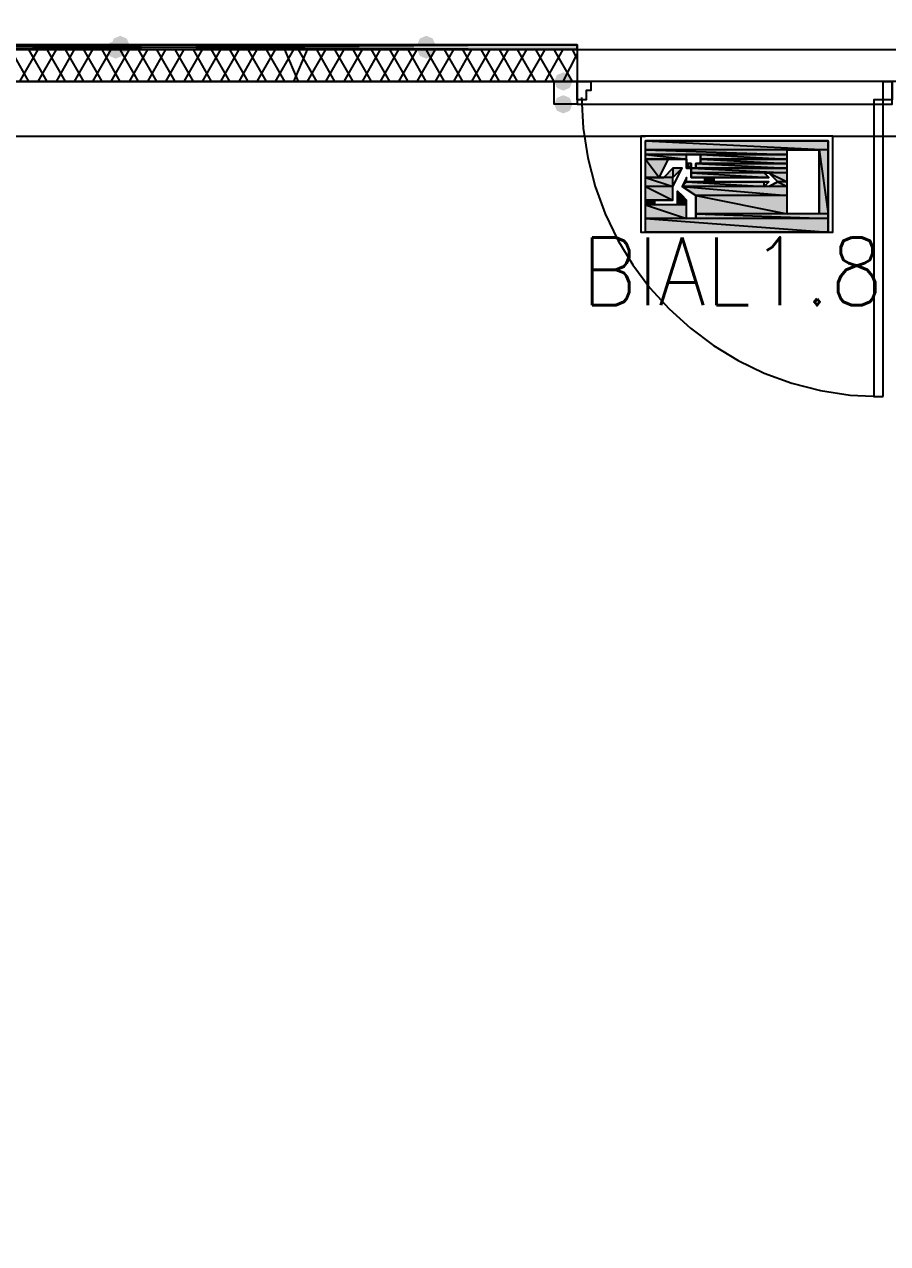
# Model space of a CAD drawing. Header units: millimetres. Extents: x 0 to 420, y 0 to 297.
# Drawn here: x 205.49 to 213.49, y 140.69 to 152 of the extents above; entities that cross this region are included whole.
import ezdxf

# ---------------------------------------------------------------- set-up
doc = ezdxf.new("R2010")
doc.units = ezdxf.units.MM
doc.layers.get('0').update_dxf_attribs({"linetype": 'CONTINUOUS'})
doc.styles.get("Standard").update_dxf_attribs({"font": 'STANDARD'})

msp = doc.modelspace()

# ---------------------------------------------------------------- hatches: boundary and pattern name
at = {"true_color": 0x000007}
h = msp.add_hatch(color=0, dxfattribs=at)
h.paths.add_polyline_path([(210.608333, 151.807333), (203.538667, 151.807333), (210.608333, 151.765)], flags=0)
h.paths.add_polyline_path([(203.538667, 151.807333), (210.608333, 151.765), (203.538667, 151.765)], flags=0)
at = {"true_color": 0x0000fe}
for points in [[(206.417333, 151.765), (206.392462, 151.705204), (206.332667, 151.680333), (206.272871, 151.705204), (206.248, 151.765), (206.272871, 151.824796), (206.332667, 151.849667), (206.392462, 151.824796)], [(206.459667, 151.807333), (206.434796, 151.747537), (206.375, 151.722667), (206.315204, 151.747537), (206.290333, 151.807333), (206.315204, 151.867129), (206.375, 151.892), (206.434796, 151.867129)], [(209.296, 151.807333), (209.271129, 151.747537), (209.211333, 151.722667), (209.151538, 151.747537), (209.126667, 151.807333), (209.151537, 151.867129), (209.211333, 151.892), (209.271129, 151.867129)], [(209.296, 151.765), (209.271129, 151.705204), (209.211333, 151.680333), (209.151538, 151.705204), (209.126667, 151.765), (209.151537, 151.824796), (209.211333, 151.849667), (209.271129, 151.824796)]]:
    msp.add_hatch(color=0, dxfattribs=at).paths.add_polyline_path(points, flags=0)
at = {"true_color": 0x000007}
for points in [[(210.566, 151.468667), (210.541129, 151.408871), (210.481333, 151.384), (210.421538, 151.408871), (210.396667, 151.468667), (210.421537, 151.528462), (210.481333, 151.553333), (210.541129, 151.528463)], [(210.566, 151.257), (210.541129, 151.197204), (210.481333, 151.172333), (210.421538, 151.197204), (210.396667, 151.257), (210.421537, 151.316796), (210.481333, 151.341667), (210.541129, 151.316796)]]:
    msp.add_hatch(color=0, dxfattribs=at).paths.add_polyline_path(points, flags=0)
at = {"true_color": 0x000052}
h = msp.add_hatch(color=0, dxfattribs=at)
h.paths.add_polyline_path([(212.936667, 150.918333), (211.243333, 150.918333), (212.936667, 150.833667)], flags=0)
h.paths.add_polyline_path([(211.243333, 150.918333), (212.936667, 150.833667), (211.243333, 150.833667)], flags=0)
h = msp.add_hatch(color=0, dxfattribs=at)
h.paths.add_polyline_path([(212.555667, 150.833667), (211.243333, 150.833667), (212.555667, 150.791333)], flags=0)
h.paths.add_polyline_path([(211.243333, 150.833667), (212.555667, 150.791333), (211.243333, 150.791333)], flags=0)
h = msp.add_hatch(color=0, dxfattribs=at)
h.paths.add_polyline_path([(211.624333, 150.791333), (211.243333, 150.791333)], flags=0)
h.paths.add_polyline_path([(211.624333, 150.791333), (211.243333, 150.791333), (211.666667, 150.791333)], flags=0)
h = msp.add_hatch(color=0, dxfattribs=at)
h.paths.add_polyline_path([(211.243333, 150.791333), (211.624333, 150.791333)], flags=0)
h.paths.add_polyline_path([(211.624333, 150.791333), (211.243333, 150.791333)], flags=0)
h = msp.add_hatch(color=0, dxfattribs=at)
h.paths.add_polyline_path([(211.624333, 150.791333), (211.243333, 150.791333), (211.624333, 150.749)], flags=0)
h.paths.add_polyline_path([(211.243333, 150.791333), (211.624333, 150.749), (211.243333, 150.749)], flags=0)
for points in [[(211.666667, 150.791333), (211.624333, 150.791333)], [(211.751333, 150.791333), (211.751333, 150.749)], [(211.624333, 150.706667), (211.666667, 150.706667)], [(211.751333, 150.749), (211.751333, 150.706667)], [(211.666667, 150.664333), (211.709, 150.664333)], [(211.539667, 150.452667), (211.582, 150.410333), (211.539667, 150.410333)]]:
    msp.add_hatch(color=0, dxfattribs=at).paths.add_polyline_path(points, flags=0)
h = msp.add_hatch(color=0, dxfattribs=at)
h.paths.add_polyline_path([(211.666667, 150.791333), (212.555667, 150.791333)], flags=0)
h.paths.add_polyline_path([(212.555667, 150.791333), (211.666667, 150.791333)], flags=0)
h = msp.add_hatch(color=0, dxfattribs=at)
h.paths.add_polyline_path([(212.555667, 150.791333), (211.666667, 150.791333)], flags=0)
h.paths.add_polyline_path([(211.666667, 150.791333), (212.555667, 150.791333), (211.709, 150.791333)], flags=0)
h.paths.add_polyline_path([(212.555667, 150.791333), (211.709, 150.791333)], flags=0)
h.paths.add_polyline_path([(211.709, 150.791333), (212.555667, 150.791333)], flags=0)
h = msp.add_hatch(color=0, dxfattribs=at)
h.paths.add_polyline_path([(211.751333, 150.791333), (212.555667, 150.791333)], flags=0)
h.paths.add_polyline_path([(212.555667, 150.791333), (211.751333, 150.791333)], flags=0)
h = msp.add_hatch(color=0, dxfattribs=at)
h.paths.add_polyline_path([(212.555667, 150.791333), (211.751333, 150.791333), (212.555667, 150.749)], flags=0)
h.paths.add_polyline_path([(211.751333, 150.791333), (212.555667, 150.749), (211.751333, 150.749)], flags=0)
h = msp.add_hatch(color=0, dxfattribs=at)
h.paths.add_polyline_path([(212.936667, 150.833667), (212.852, 150.833667), (212.936667, 150.241)], flags=0)
h.paths.add_polyline_path([(212.852, 150.833667), (212.936667, 150.241), (212.852, 150.241)], flags=0)
h = msp.add_hatch(color=0, dxfattribs=at)
h.paths.add_polyline_path([(211.243333, 150.749), (211.624333, 150.749)], flags=0)
h.paths.add_polyline_path([(211.624333, 150.749), (211.243333, 150.749)], flags=0)
h.paths.add_polyline_path([(211.624333, 150.749), (211.243333, 150.749)], flags=0)
h.paths.add_polyline_path([(211.243333, 150.749), (211.624333, 150.749)], flags=0)
h = msp.add_hatch(color=0, dxfattribs=at)
h.paths.add_polyline_path([(211.243333, 150.749), (211.624333, 150.749)], flags=0)
h.paths.add_polyline_path([(211.624333, 150.749), (211.243333, 150.749)], flags=0)
h = msp.add_hatch(color=0, dxfattribs=at)
h.paths.add_polyline_path([(211.455, 150.749), (211.243333, 150.749), (211.370333, 150.579667)], flags=0)
h.paths.add_polyline_path([(211.243333, 150.749), (211.370333, 150.579667), (211.243333, 150.579667)], flags=0)
h = msp.add_hatch(color=0, dxfattribs=at)
h.paths.add_polyline_path([(211.624333, 150.749), (211.624333, 150.706667)], flags=0)
h.paths.add_polyline_path([(211.624333, 150.706667), (211.624333, 150.749)], flags=0)
h = msp.add_hatch(color=0, dxfattribs=at)
h.paths.add_polyline_path([(211.666667, 150.664333), (211.624333, 150.706667)], flags=0)
h.paths.add_polyline_path([(211.624333, 150.706667), (211.666667, 150.664333), (211.624333, 150.664333)], flags=0)
h = msp.add_hatch(color=0, dxfattribs=at)
h.paths.add_polyline_path([(211.666667, 150.706667), (211.666667, 150.664333)], flags=0)
h.paths.add_polyline_path([(211.666667, 150.664333), (211.666667, 150.706667)], flags=0)
h = msp.add_hatch(color=0, dxfattribs=at)
h.paths.add_polyline_path([(212.555667, 150.706667), (211.751333, 150.706667)], flags=0)
h.paths.add_polyline_path([(211.751333, 150.706667), (212.555667, 150.706667), (211.709, 150.706667)], flags=0)
h = msp.add_hatch(color=0, dxfattribs=at)
h.paths.add_polyline_path([(211.709, 150.706667), (212.555667, 150.706667)], flags=0)
h.paths.add_polyline_path([(212.555667, 150.706667), (211.709, 150.706667)], flags=0)
h = msp.add_hatch(color=0, dxfattribs=at)
h.paths.add_polyline_path([(211.709, 150.706667), (212.555667, 150.706667)], flags=0)
h.paths.add_polyline_path([(212.555667, 150.706667), (211.709, 150.706667)], flags=0)
h = msp.add_hatch(color=0, dxfattribs=at)
h.paths.add_polyline_path([(212.555667, 150.706667), (211.709, 150.706667), (212.555667, 150.664333)], flags=0)
h.paths.add_polyline_path([(211.709, 150.706667), (212.555667, 150.664333), (211.709, 150.664333)], flags=0)
h = msp.add_hatch(color=0, dxfattribs=at)
h.paths.add_polyline_path([(211.709, 150.706667), (211.709, 150.664333)], flags=0)
h.paths.add_polyline_path([(211.709, 150.664333), (211.709, 150.706667)], flags=0)
h = msp.add_hatch(color=0, dxfattribs=at)
h.paths.add_polyline_path([(211.751333, 150.749), (212.555667, 150.749)], flags=0)
h.paths.add_polyline_path([(212.555667, 150.749), (211.751333, 150.749)], flags=0)
h = msp.add_hatch(color=0, dxfattribs=at)
h.paths.add_polyline_path([(211.751333, 150.749), (212.555667, 150.749)], flags=0)
h.paths.add_polyline_path([(212.555667, 150.749), (211.751333, 150.749)], flags=0)
h = msp.add_hatch(color=0, dxfattribs=at)
h.paths.add_polyline_path([(211.751333, 150.749), (212.555667, 150.749)], flags=0)
h.paths.add_polyline_path([(212.555667, 150.749), (211.751333, 150.749)], flags=0)
h = msp.add_hatch(color=0, dxfattribs=at)
h.paths.add_polyline_path([(211.751333, 150.749), (212.555667, 150.749)], flags=0)
h.paths.add_polyline_path([(212.555667, 150.749), (211.751333, 150.749)], flags=0)
h = msp.add_hatch(color=0, dxfattribs=at)
h.paths.add_polyline_path([(212.555667, 150.749), (211.751333, 150.749), (212.555667, 150.706667)], flags=0)
h.paths.add_polyline_path([(211.751333, 150.749), (212.555667, 150.706667), (211.751333, 150.706667)], flags=0)
h = msp.add_hatch(color=0, dxfattribs=at)
h.paths.add_polyline_path([(211.751333, 150.706667), (212.555667, 150.706667)], flags=0)
h.paths.add_polyline_path([(212.555667, 150.706667), (211.751333, 150.706667)], flags=0)
h = msp.add_hatch(color=0, dxfattribs=at)
h.paths.add_polyline_path([(211.751333, 150.706667), (212.555667, 150.706667)], flags=0)
h.paths.add_polyline_path([(212.555667, 150.706667), (211.751333, 150.706667)], flags=0)
h = msp.add_hatch(color=0, dxfattribs=at)
h.paths.add_polyline_path([(211.751333, 150.706667), (212.555667, 150.706667)], flags=0)
h.paths.add_polyline_path([(212.555667, 150.706667), (211.751333, 150.706667)], flags=0)
h = msp.add_hatch(color=0, dxfattribs=at)
h.paths.add_polyline_path([(211.412667, 150.579667), (211.243333, 150.579667)], flags=0)
h.paths.add_polyline_path([(211.412667, 150.579667), (211.243333, 150.579667), (211.370333, 150.579667)], flags=0)
h = msp.add_hatch(color=0, dxfattribs=at)
h.paths.add_polyline_path([(211.497333, 150.579667), (211.243333, 150.579667), (211.497333, 150.495)], flags=0)
h.paths.add_polyline_path([(211.243333, 150.579667), (211.497333, 150.495), (211.243333, 150.495)], flags=0)
h = msp.add_hatch(color=0, dxfattribs=at)
h.paths.add_polyline_path([(211.582, 150.664333), (211.497333, 150.664333), (211.497333, 150.579667)], flags=0)
h.paths.add_polyline_path([(211.497333, 150.664333), (211.497333, 150.579667), (211.412667, 150.579667)], flags=0)
h = msp.add_hatch(color=0, dxfattribs=at)
h.paths.add_polyline_path([(211.624333, 150.664333), (211.666667, 150.664333)], flags=0)
h.paths.add_polyline_path([(211.666667, 150.664333), (211.624333, 150.664333)], flags=0)
h = msp.add_hatch(color=0, dxfattribs=at)
h.paths.add_polyline_path([(211.624333, 150.664333), (212.555667, 150.664333)], flags=0)
h.paths.add_polyline_path([(212.555667, 150.664333), (211.624333, 150.664333)], flags=0)
h = msp.add_hatch(color=0, dxfattribs=at)
h.paths.add_polyline_path([(212.555667, 150.664333), (211.666667, 150.664333), (212.555667, 150.622)], flags=0)
h.paths.add_polyline_path([(211.666667, 150.664333), (212.555667, 150.622), (211.666667, 150.622)], flags=0)
h = msp.add_hatch(color=0, dxfattribs=at)
h.paths.add_polyline_path([(212.344, 150.622), (211.666667, 150.622), (212.386333, 150.579667)], flags=0)
h.paths.add_polyline_path([(211.666667, 150.622), (212.386333, 150.579667), (211.666667, 150.579667)], flags=0)
h = msp.add_hatch(color=0, dxfattribs=at)
h.paths.add_polyline_path([(211.709, 150.664333), (212.555667, 150.664333)], flags=0)
h.paths.add_polyline_path([(212.555667, 150.664333), (211.709, 150.664333)], flags=0)
h = msp.add_hatch(color=0, dxfattribs=at)
h.paths.add_polyline_path([(211.793667, 150.579667), (212.386333, 150.579667)], flags=0)
h.paths.add_polyline_path([(212.386333, 150.579667), (211.793667, 150.579667)], flags=0)
h = msp.add_hatch(color=0, dxfattribs=at)
h.paths.add_polyline_path([(211.878333, 150.579667), (211.793667, 150.579667), (211.878333, 150.537333)], flags=0)
h.paths.add_polyline_path([(211.793667, 150.579667), (211.878333, 150.537333), (211.793667, 150.537333)], flags=0)
h = msp.add_hatch(color=0, dxfattribs=at)
h.paths.add_polyline_path([(212.555667, 150.622), (212.386333, 150.622), (212.555667, 150.537333)], flags=0)
h.paths.add_polyline_path([(212.386333, 150.622), (212.555667, 150.537333), (212.471, 150.537333)], flags=0)
h = msp.add_hatch(color=0, dxfattribs=at)
h.paths.add_polyline_path([(211.497333, 150.495), (211.243333, 150.495), (211.497333, 150.368)], flags=0)
h.paths.add_polyline_path([(211.243333, 150.495), (211.497333, 150.368), (211.243333, 150.368)], flags=0)
h = msp.add_hatch(color=0, dxfattribs=at)
h.paths.add_polyline_path([(212.344, 150.537333), (211.624333, 150.537333), (212.344, 150.495)], flags=0)
h.paths.add_polyline_path([(211.624333, 150.537333), (212.344, 150.495), (211.582, 150.495)], flags=0)
h = msp.add_hatch(color=0, dxfattribs=at)
h.paths.add_polyline_path([(212.555667, 150.495), (211.582, 150.495), (212.555667, 150.410333)], flags=0)
h.paths.add_polyline_path([(211.582, 150.495), (212.555667, 150.410333), (211.709, 150.410333)], flags=0)
h = msp.add_hatch(color=0, dxfattribs=at)
h.paths.add_polyline_path([(212.344, 150.537333), (211.793667, 150.537333)], flags=0)
h.paths.add_polyline_path([(212.344, 150.537333), (211.793667, 150.537333), (212.386333, 150.537333)], flags=0)
h = msp.add_hatch(color=0, dxfattribs=at)
h.paths.add_polyline_path([(212.555667, 150.537333), (212.471, 150.537333), (212.555667, 150.495)], flags=0)
h.paths.add_polyline_path([(212.471, 150.537333), (212.555667, 150.495), (212.386333, 150.495)], flags=0)
h = msp.add_hatch(color=0, dxfattribs=at)
h.paths.add_polyline_path([(211.328, 150.368), (211.243333, 150.368), (211.328, 150.325667)], flags=0)
h.paths.add_polyline_path([(211.243333, 150.368), (211.328, 150.325667), (211.243333, 150.325667)], flags=0)
h = msp.add_hatch(color=0, dxfattribs=at)
h.paths.add_polyline_path([(211.582, 150.410333), (211.539667, 150.410333), (211.624333, 150.368)], flags=0)
h.paths.add_polyline_path([(211.539667, 150.410333), (211.624333, 150.368), (211.539667, 150.368)], flags=0)
h = msp.add_hatch(color=0, dxfattribs=at)
h.paths.add_polyline_path([(211.624333, 150.368), (211.539667, 150.368), (211.624333, 150.325667)], flags=0)
h.paths.add_polyline_path([(211.539667, 150.368), (211.624333, 150.325667), (211.539667, 150.325667)], flags=0)
h = msp.add_hatch(color=0, dxfattribs=at)
h.paths.add_polyline_path([(212.555667, 150.410333), (211.709, 150.410333), (212.555667, 150.241)], flags=0)
h.paths.add_polyline_path([(211.709, 150.410333), (212.555667, 150.241), (211.709, 150.241)], flags=0)
h = msp.add_hatch(color=0, dxfattribs=at)
h.paths.add_polyline_path([(211.624333, 150.325667), (211.243333, 150.325667), (211.624333, 150.198667)], flags=0)
h.paths.add_polyline_path([(211.243333, 150.325667), (211.624333, 150.198667), (211.243333, 150.198667)], flags=0)
h = msp.add_hatch(color=0, dxfattribs=at)
h.paths.add_polyline_path([(212.936667, 150.241), (211.709, 150.241), (212.936667, 150.198667)], flags=0)
h.paths.add_polyline_path([(211.709, 150.241), (212.936667, 150.198667), (211.709, 150.198667)], flags=0)
h = msp.add_hatch(color=0, dxfattribs=at)
h.paths.add_polyline_path([(212.936667, 150.198667), (211.243333, 150.198667), (212.936667, 150.071667)], flags=0)
h.paths.add_polyline_path([(211.243333, 150.198667), (212.936667, 150.071667), (211.243333, 150.071667)], flags=0)

# ---------------------------------------------------------------- linework, layer by layer
at = {"color": 0, "true_color": 0x0000ab}
msp.add_lwpolyline([(203.538667, 151.765), (220.641333, 151.765), (220.641333, 158.453667), (203.538667, 158.453667)], close=True, dxfattribs=at)
at = {"color": 0, "true_color": 0x000007}
for points in [[(210.608333, 151.807333), (203.538667, 151.807333), (210.608333, 151.807333), (203.538667, 151.765)], [(210.608333, 151.765), (203.538667, 151.765)], [(205.528333, 151.468667), (205.359, 151.765)], [(205.443667, 151.468667), (205.613, 151.765)], [(205.697667, 151.468667), (205.528333, 151.765)], [(205.613, 151.468667), (205.782333, 151.765)], [(205.867, 151.468667), (205.697667, 151.765)], [(205.782333, 151.468667), (205.951667, 151.765)], [(206.036333, 151.468667), (205.867, 151.765)], [(205.951667, 151.468667), (206.121, 151.765)], [(206.205667, 151.468667), (206.036333, 151.765)], [(206.121, 151.468667), (206.290333, 151.765)], [(206.375, 151.468667), (206.205667, 151.765)], [(206.290333, 151.468667), (206.459667, 151.765)], [(206.544333, 151.468667), (206.375, 151.765)], [(206.459667, 151.468667), (206.629, 151.765)], [(206.713667, 151.468667), (206.544333, 151.765)], [(206.629, 151.468667), (206.798333, 151.765)], [(206.883, 151.468667), (206.713667, 151.765)], [(206.798333, 151.468667), (206.967667, 151.765)], [(207.052333, 151.468667), (206.883, 151.765)], [(206.967667, 151.468667), (207.137, 151.765)], [(207.221667, 151.468667), (207.052333, 151.765)], [(207.137, 151.468667), (207.306333, 151.765)], [(207.391, 151.468667), (207.221667, 151.765)], [(207.306333, 151.468667), (207.475667, 151.765)], [(207.560333, 151.468667), (207.391, 151.765)], [(207.475667, 151.468667), (207.645, 151.765)], [(207.729667, 151.468667), (207.560333, 151.765)], [(207.645, 151.468667), (207.814333, 151.765)], [(207.899, 151.468667), (207.729667, 151.765)], [(207.814333, 151.468667), (207.983667, 151.765)], [(208.026, 151.468667), (207.899, 151.765)], [(207.983667, 151.468667), (208.110667, 151.765)], [(208.195333, 151.468667), (208.026, 151.765)], [(208.110667, 151.468667), (208.28, 151.765)], [(208.364667, 151.468667), (208.195333, 151.765)], [(208.28, 151.468667), (208.449333, 151.765)], [(208.534, 151.468667), (208.364667, 151.765)], [(208.449333, 151.468667), (208.618667, 151.765)], [(208.703333, 151.468667), (208.534, 151.765)], [(208.618667, 151.468667), (208.788, 151.765)], [(208.872667, 151.468667), (208.703333, 151.765)], [(208.788, 151.468667), (208.957333, 151.765)], [(209.042, 151.468667), (208.872667, 151.765)], [(208.957333, 151.468667), (209.126667, 151.765)], [(209.211333, 151.468667), (209.042, 151.765)], [(209.126667, 151.468667), (209.296, 151.765)], [(209.380667, 151.468667), (209.211333, 151.765)], [(209.296, 151.468667), (209.465333, 151.765)], [(209.55, 151.468667), (209.380667, 151.765)], [(209.465333, 151.468667), (209.634667, 151.765)], [(209.719333, 151.468667), (209.55, 151.765)], [(209.634667, 151.468667), (209.804, 151.765)], [(209.888667, 151.468667), (209.719333, 151.765)], [(209.804, 151.468667), (209.973333, 151.765)], [(210.058, 151.468667), (209.888667, 151.765)], [(209.973333, 151.468667), (210.142667, 151.765)], [(210.227333, 151.468667), (210.058, 151.765)], [(210.142667, 151.468667), (210.312, 151.765)], [(210.396667, 151.468667), (210.227333, 151.765)], [(210.312, 151.468667), (210.481333, 151.765)], [(210.566, 151.468667), (210.396667, 151.765)], [(210.481333, 151.468667), (210.608333, 151.722667)], [(210.608333, 151.680333), (210.566, 151.765)], [(210.608333, 151.765), (210.608333, 151.468667)], [(210.608333, 151.765), (210.608333, 151.468667)], [(203.538667, 151.468667), (210.608333, 151.468667)], [(212.09, 151.468667), (210.608333, 151.468667), (210.608333, 151.384)], [(213.529333, 151.384), (213.529333, 151.468667), (212.09, 151.468667)], [(210.608333, 151.384), (210.608333, 151.257), (212.09, 151.257)], [(212.09, 151.257), (213.529333, 151.257), (213.529333, 151.384)], [(210.650667, 151.3205), (210.664982, 151.036994), (210.707001, 150.761677), (210.775328, 150.495944), (210.86857, 150.241188), (210.985333, 149.998803), (211.124223, 149.770183), (211.283847, 149.556721), (211.462811, 149.359811), (211.659721, 149.180847), (211.873183, 149.021223), (212.101803, 148.882333), (212.344188, 148.76557), (212.598944, 148.672328), (212.864677, 148.604001), (213.139994, 148.561982), (213.4235, 148.547667)]]:
    msp.add_lwpolyline(points, dxfattribs=at)
for points in [[(210.608333, 151.807333), (203.538667, 151.807333), (210.608333, 151.765)], [(203.538667, 151.807333), (210.608333, 151.765), (203.538667, 151.765)], [(210.608333, 151.807333), (210.608333, 151.765), (203.538667, 151.765), (203.538667, 151.807333), (210.608333, 151.807333), (203.538667, 151.807333), (203.538667, 151.765), (210.608333, 151.765)], [(203.538667, 151.468667), (203.538667, 140.335), (220.641333, 140.335), (220.641333, 151.468667)], [(210.396667, 151.468667), (210.608333, 151.468667), (210.608333, 151.257), (210.396667, 151.257), (210.396667, 151.468667), (210.608333, 151.468667), (210.608333, 151.257), (210.396667, 151.257)], [(210.735333, 151.468667), (210.735333, 151.384), (210.693, 151.384), (210.693, 151.299333), (210.608333, 151.299333), (210.608333, 151.468667)], [(213.529333, 151.468667), (213.529333, 151.299333), (213.444667, 151.299333), (213.444667, 151.384), (213.444667, 151.468667)], [(213.444667, 148.547667), (213.444667, 151.299333), (213.36, 151.299333), (213.36, 148.547667)]]:
    msp.add_lwpolyline(points, close=True, dxfattribs=at)
at = {"color": 0, "true_color": 0x000005}
for points in [[(195.58, 150.960667), (211.243333, 150.960667)], [(212.979, 150.960667), (228.642333, 150.960667)]]:
    msp.add_lwpolyline(points, dxfattribs=at)
at = {"color": 0, "true_color": 0x00005c}
msp.add_lwpolyline([(212.979, 150.960667), (211.201, 150.960667), (211.201, 150.071667), (212.979, 150.071667)], close=True, dxfattribs=at)
at = {"color": 0, "true_color": 0x000052}
for points in [[(212.936667, 150.918333), (211.243333, 150.918333), (212.936667, 150.833667)], [(211.243333, 150.918333), (212.936667, 150.833667), (211.243333, 150.833667)], [(211.243333, 150.918333), (212.936667, 150.918333), (212.936667, 150.071667), (211.243333, 150.071667)], [(212.555667, 150.833667), (211.243333, 150.833667), (212.555667, 150.791333)], [(211.243333, 150.833667), (212.555667, 150.791333), (211.243333, 150.791333)], [(211.243333, 150.791333), (211.666667, 150.791333)], [(211.666667, 150.791333), (211.243333, 150.791333)], [(211.666667, 150.791333), (211.243333, 150.791333)], [(211.243333, 150.791333), (211.666667, 150.791333)], [(211.666667, 150.791333), (211.243333, 150.791333)], [(211.666667, 150.791333), (211.243333, 150.791333)], [(211.243333, 150.791333), (211.666667, 150.791333)], [(211.666667, 150.791333), (211.243333, 150.791333)], [(211.243333, 150.791333), (211.666667, 150.791333)], [(211.666667, 150.791333), (211.243333, 150.791333)], [(211.624333, 150.791333), (211.243333, 150.791333)], [(211.624333, 150.791333), (211.243333, 150.791333), (211.666667, 150.791333)], [(211.243333, 150.791333), (211.624333, 150.791333)], [(211.624333, 150.791333), (211.243333, 150.791333)], [(211.624333, 150.791333), (211.243333, 150.791333), (211.624333, 150.749)], [(211.243333, 150.791333), (211.624333, 150.749), (211.243333, 150.749)], [(211.666667, 150.791333), (211.624333, 150.791333)], [(211.666667, 150.791333), (212.555667, 150.791333)], [(212.555667, 150.791333), (211.666667, 150.791333)], [(212.555667, 150.791333), (211.666667, 150.791333)], [(211.666667, 150.791333), (212.555667, 150.791333), (211.709, 150.791333)], [(212.555667, 150.791333), (211.709, 150.791333)], [(211.709, 150.791333), (212.555667, 150.791333)], [(211.709, 150.791333), (211.751333, 150.791333)], [(211.751333, 150.791333), (211.709, 150.791333)], [(211.751333, 150.791333), (211.751333, 150.749)], [(211.751333, 150.791333), (212.555667, 150.791333)], [(212.555667, 150.791333), (211.751333, 150.791333)], [(212.555667, 150.791333), (211.751333, 150.791333), (212.555667, 150.749)], [(211.751333, 150.791333), (212.555667, 150.749), (211.751333, 150.749)], [(211.751333, 150.749), (211.751333, 150.791333)], [(212.555667, 150.833667), (212.852, 150.833667), (212.852, 150.241), (212.555667, 150.241)], [(212.936667, 150.833667), (212.852, 150.833667), (212.936667, 150.241)], [(212.852, 150.833667), (212.936667, 150.241), (212.852, 150.241)], [(211.243333, 150.749), (211.624333, 150.749)], [(211.624333, 150.749), (211.243333, 150.749)], [(211.624333, 150.749), (211.243333, 150.749)], [(211.243333, 150.749), (211.624333, 150.749)], [(211.624333, 150.749), (211.243333, 150.749)], [(211.624333, 150.749), (211.243333, 150.749)], [(211.243333, 150.749), (211.624333, 150.749)], [(211.624333, 150.749), (211.243333, 150.749)], [(211.624333, 150.749), (211.243333, 150.749)], [(211.243333, 150.749), (211.624333, 150.749)], [(211.243333, 150.749), (211.624333, 150.749)], [(211.624333, 150.749), (211.243333, 150.749)], [(211.455, 150.749), (211.243333, 150.749), (211.370333, 150.579667)], [(211.243333, 150.749), (211.370333, 150.579667), (211.243333, 150.579667)], [(211.328, 150.368), (211.497333, 150.368), (211.497333, 150.495), (211.582, 150.664333), (211.497333, 150.664333), (211.412667, 150.579667), (211.370333, 150.579667), (211.455, 150.749), (211.624333, 150.749), (211.624333, 150.706667), (211.624333, 150.664333), (211.666667, 150.664333), (211.666667, 150.579667), (211.793667, 150.579667), (211.793667, 150.537333), (211.624333, 150.537333), (211.624333, 150.579667), (211.582, 150.495), (211.709, 150.410333), (211.709, 150.198667), (211.624333, 150.198667), (211.624333, 150.368), (211.539667, 150.452667), (211.539667, 150.325667), (211.328, 150.325667)], [(211.624333, 150.749), (211.624333, 150.706667)], [(211.624333, 150.706667), (211.624333, 150.749)], [(211.624333, 150.706667), (211.666667, 150.706667)], [(211.666667, 150.664333), (211.624333, 150.706667)], [(211.624333, 150.706667), (211.666667, 150.664333), (211.624333, 150.664333)], [(211.666667, 150.706667), (211.666667, 150.664333)], [(211.666667, 150.664333), (211.666667, 150.706667)], [(211.751333, 150.706667), (212.555667, 150.706667), (211.709, 150.706667)], [(211.709, 150.706667), (212.555667, 150.706667)], [(212.555667, 150.706667), (211.709, 150.706667)], [(211.709, 150.706667), (212.555667, 150.706667)], [(212.555667, 150.706667), (211.709, 150.706667)], [(212.555667, 150.706667), (211.709, 150.706667), (212.555667, 150.664333)], [(211.709, 150.706667), (212.555667, 150.664333), (211.709, 150.664333)], [(211.709, 150.706667), (211.709, 150.664333)], [(211.709, 150.664333), (211.709, 150.706667)], [(211.751333, 150.749), (212.555667, 150.749)], [(212.555667, 150.749), (211.751333, 150.749)], [(211.751333, 150.749), (212.555667, 150.749)], [(212.555667, 150.749), (211.751333, 150.749)], [(211.751333, 150.749), (212.555667, 150.749)], [(212.555667, 150.749), (211.751333, 150.749)], [(211.751333, 150.749), (211.751333, 150.706667)], [(211.751333, 150.749), (212.555667, 150.749)], [(212.555667, 150.749), (211.751333, 150.749)], [(212.555667, 150.749), (211.751333, 150.749), (212.555667, 150.706667)], [(211.751333, 150.749), (212.555667, 150.706667), (211.751333, 150.706667)], [(211.751333, 150.706667), (212.555667, 150.706667)], [(212.555667, 150.706667), (211.751333, 150.706667)], [(211.751333, 150.706667), (212.555667, 150.706667)], [(212.555667, 150.706667), (211.751333, 150.706667)], [(211.751333, 150.706667), (212.555667, 150.706667)], [(212.555667, 150.706667), (211.751333, 150.706667)], [(212.555667, 150.706667), (211.751333, 150.706667)], [(211.412667, 150.579667), (211.243333, 150.579667)], [(211.412667, 150.579667), (211.243333, 150.579667), (211.370333, 150.579667)], [(211.497333, 150.579667), (211.243333, 150.579667), (211.497333, 150.495)], [(211.243333, 150.579667), (211.497333, 150.495), (211.243333, 150.495)], [(211.497333, 150.664333), (211.497333, 150.579667), (211.412667, 150.579667)], [(211.582, 150.664333), (211.497333, 150.664333), (211.497333, 150.579667)], [(211.624333, 150.664333), (211.666667, 150.664333)], [(211.666667, 150.664333), (211.624333, 150.664333)], [(211.624333, 150.664333), (212.555667, 150.664333)], [(212.555667, 150.664333), (211.624333, 150.664333)], [(211.666667, 150.664333), (211.709, 150.664333)], [(212.555667, 150.664333), (211.666667, 150.664333), (212.555667, 150.622)], [(211.666667, 150.664333), (212.555667, 150.622), (211.666667, 150.622)], [(212.344, 150.622), (211.666667, 150.622), (212.386333, 150.579667)], [(211.666667, 150.622), (212.386333, 150.579667), (211.666667, 150.579667)], [(211.709, 150.664333), (212.555667, 150.664333)], [(212.555667, 150.664333), (211.709, 150.664333)], [(211.793667, 150.579667), (212.386333, 150.579667)], [(212.386333, 150.579667), (211.793667, 150.579667)], [(211.878333, 150.579667), (211.793667, 150.579667), (211.878333, 150.537333)], [(211.793667, 150.579667), (211.878333, 150.537333), (211.793667, 150.537333)], [(212.386333, 150.579667), (212.344, 150.622), (212.386333, 150.622), (212.471, 150.537333), (212.386333, 150.495), (212.344, 150.495), (212.386333, 150.537333), (211.878333, 150.537333), (211.878333, 150.579667)], [(212.555667, 150.622), (212.386333, 150.622), (212.555667, 150.537333)], [(212.386333, 150.622), (212.555667, 150.537333), (212.471, 150.537333)], [(211.497333, 150.495), (211.243333, 150.495), (211.497333, 150.368)], [(211.243333, 150.495), (211.497333, 150.368), (211.243333, 150.368)], [(211.539667, 150.452667), (211.582, 150.410333), (211.539667, 150.410333)], [(211.624333, 150.537333), (212.344, 150.495), (211.582, 150.495)], [(212.555667, 150.495), (211.582, 150.495), (212.555667, 150.410333)], [(211.582, 150.495), (212.555667, 150.410333), (211.709, 150.410333)], [(212.344, 150.537333), (211.624333, 150.537333), (212.344, 150.495)], [(212.344, 150.537333), (211.793667, 150.537333)], [(212.344, 150.537333), (211.793667, 150.537333), (212.386333, 150.537333)], [(212.471, 150.537333), (212.555667, 150.495), (212.386333, 150.495)], [(212.555667, 150.537333), (212.471, 150.537333), (212.555667, 150.495)], [(211.328, 150.368), (211.243333, 150.368), (211.328, 150.325667)], [(211.243333, 150.368), (211.328, 150.325667), (211.243333, 150.325667)], [(211.582, 150.410333), (211.539667, 150.410333), (211.624333, 150.368)], [(211.539667, 150.410333), (211.624333, 150.368), (211.539667, 150.368)], [(211.624333, 150.368), (211.539667, 150.368), (211.624333, 150.325667)], [(211.539667, 150.368), (211.624333, 150.325667), (211.539667, 150.325667)], [(212.555667, 150.410333), (211.709, 150.410333), (212.555667, 150.241)], [(211.709, 150.410333), (212.555667, 150.241), (211.709, 150.241)], [(211.624333, 150.325667), (211.243333, 150.325667), (211.624333, 150.198667)], [(211.243333, 150.325667), (211.624333, 150.198667), (211.243333, 150.198667)], [(212.936667, 150.241), (211.709, 150.241), (212.936667, 150.198667)], [(211.709, 150.241), (212.936667, 150.198667), (211.709, 150.198667)], [(212.936667, 150.198667), (211.243333, 150.198667), (212.936667, 150.071667)], [(211.243333, 150.198667), (212.936667, 150.071667), (211.243333, 150.071667)]]:
    msp.add_lwpolyline(points, close=True, dxfattribs=at)

# ---------------------------------------------------------------- texts
at = {"color": 0, "true_color": 0x00005c, "insert": (210.650674, 150.022164), "char_height": 0.627829, "width": 2.72059226, "attachment_point": 1}
msp.add_mtext('BIAL1.8', dxfattribs=at)

doc.saveas('drawing.dxf')
